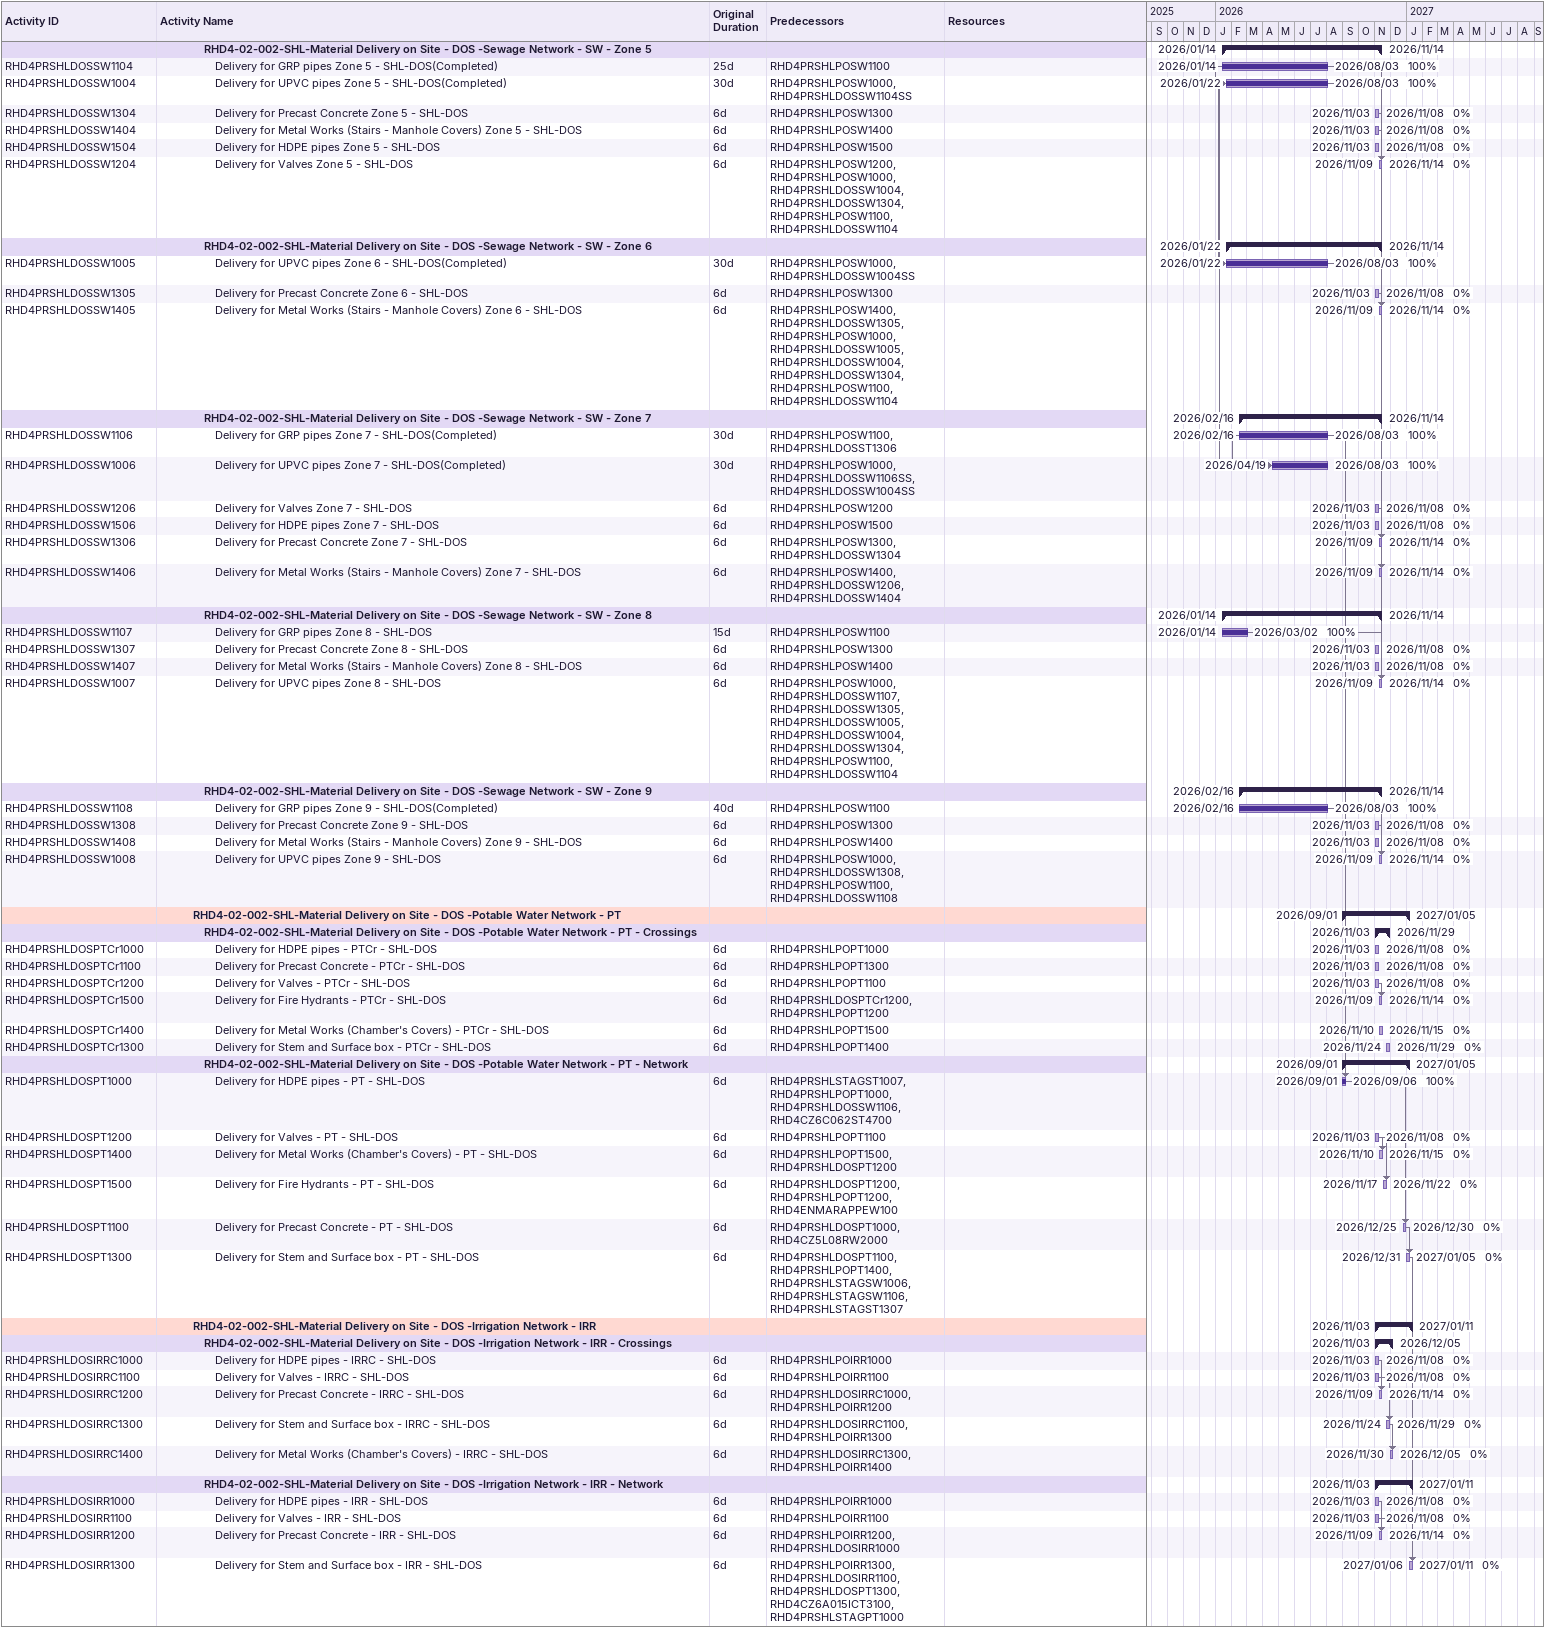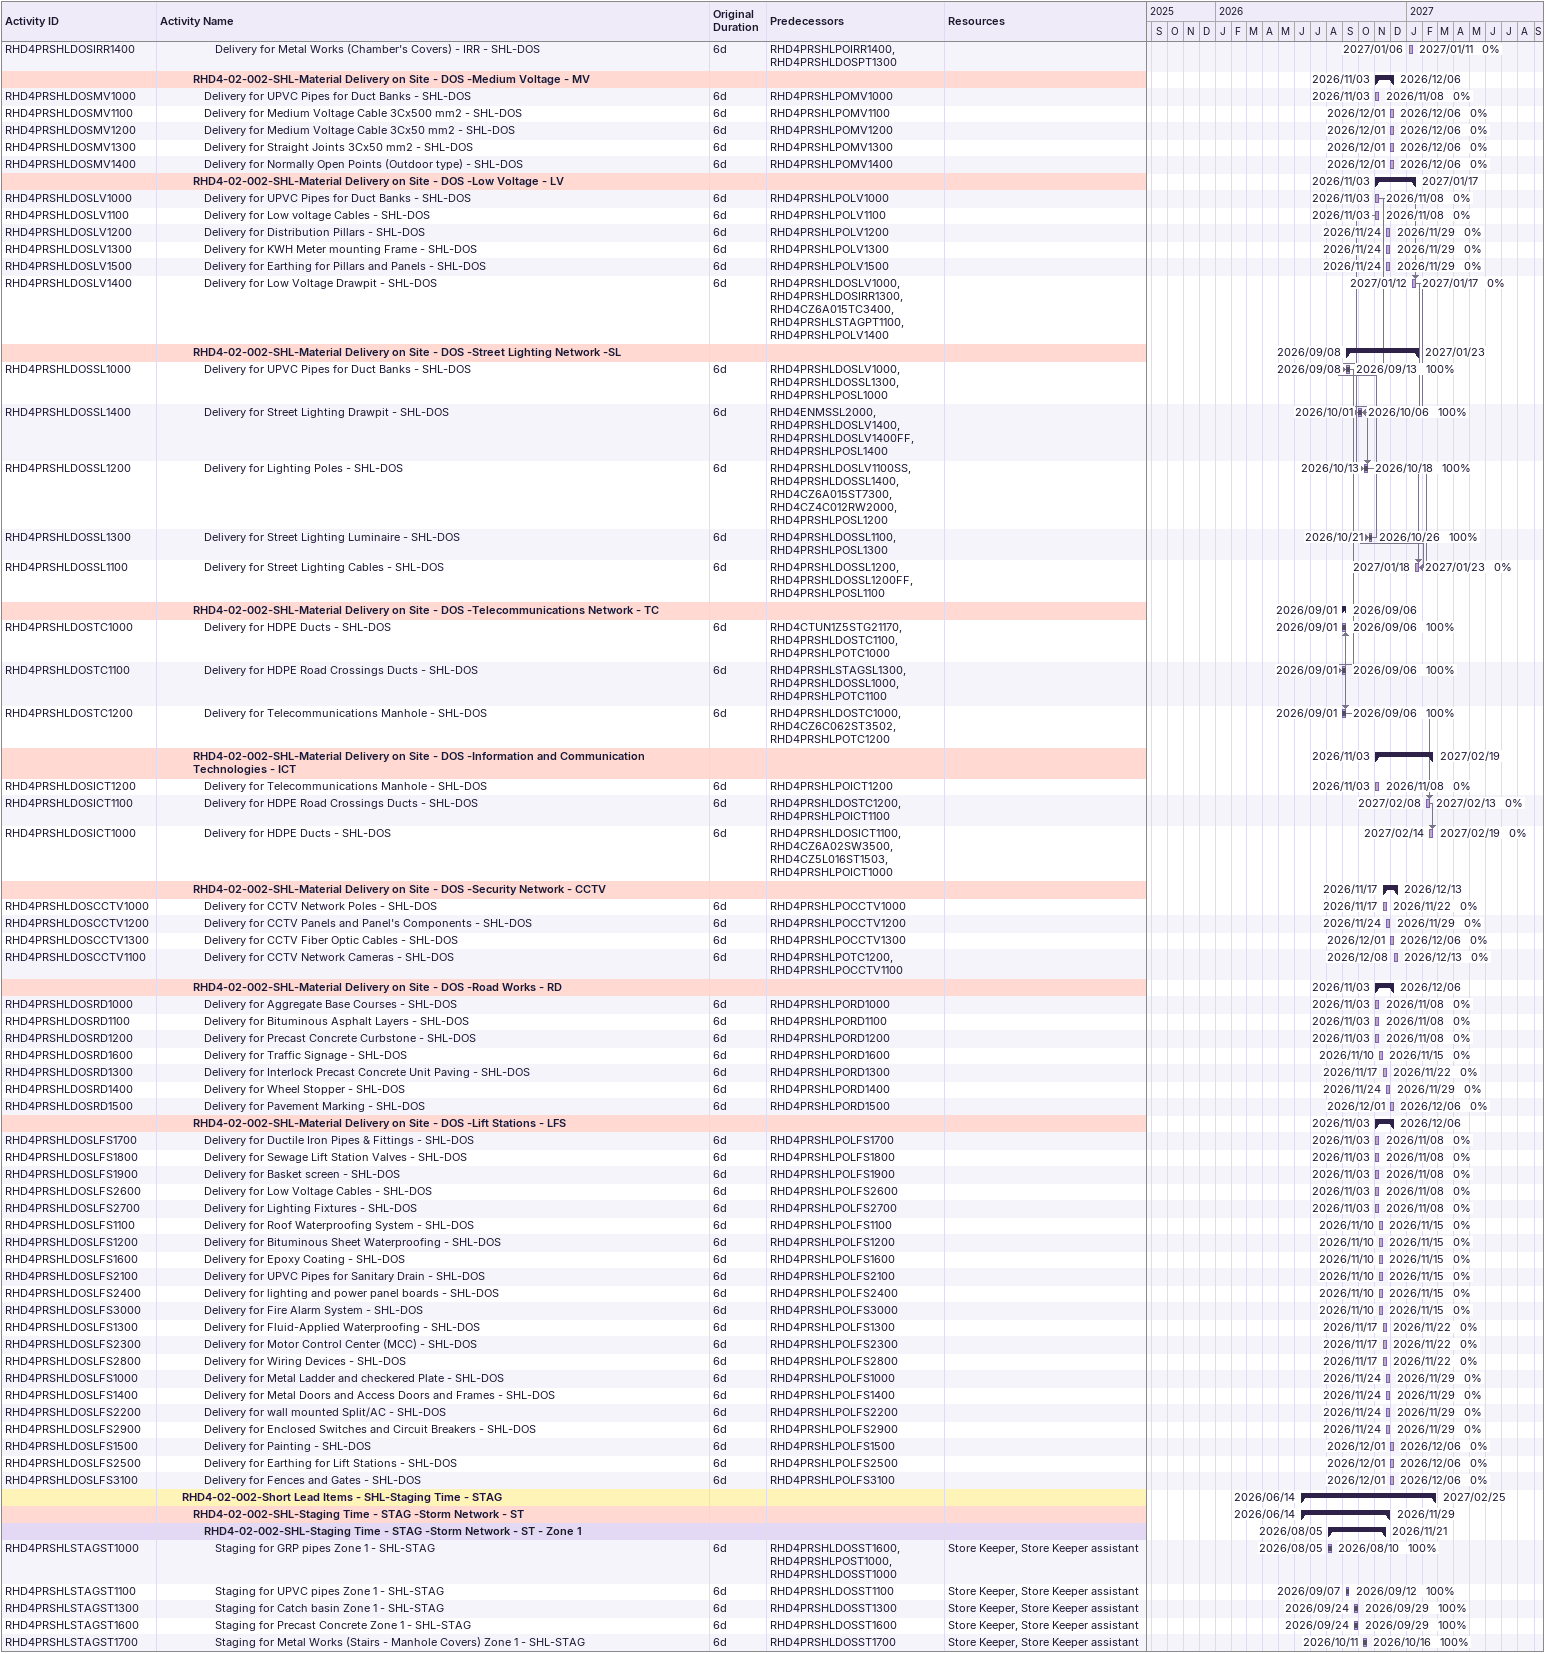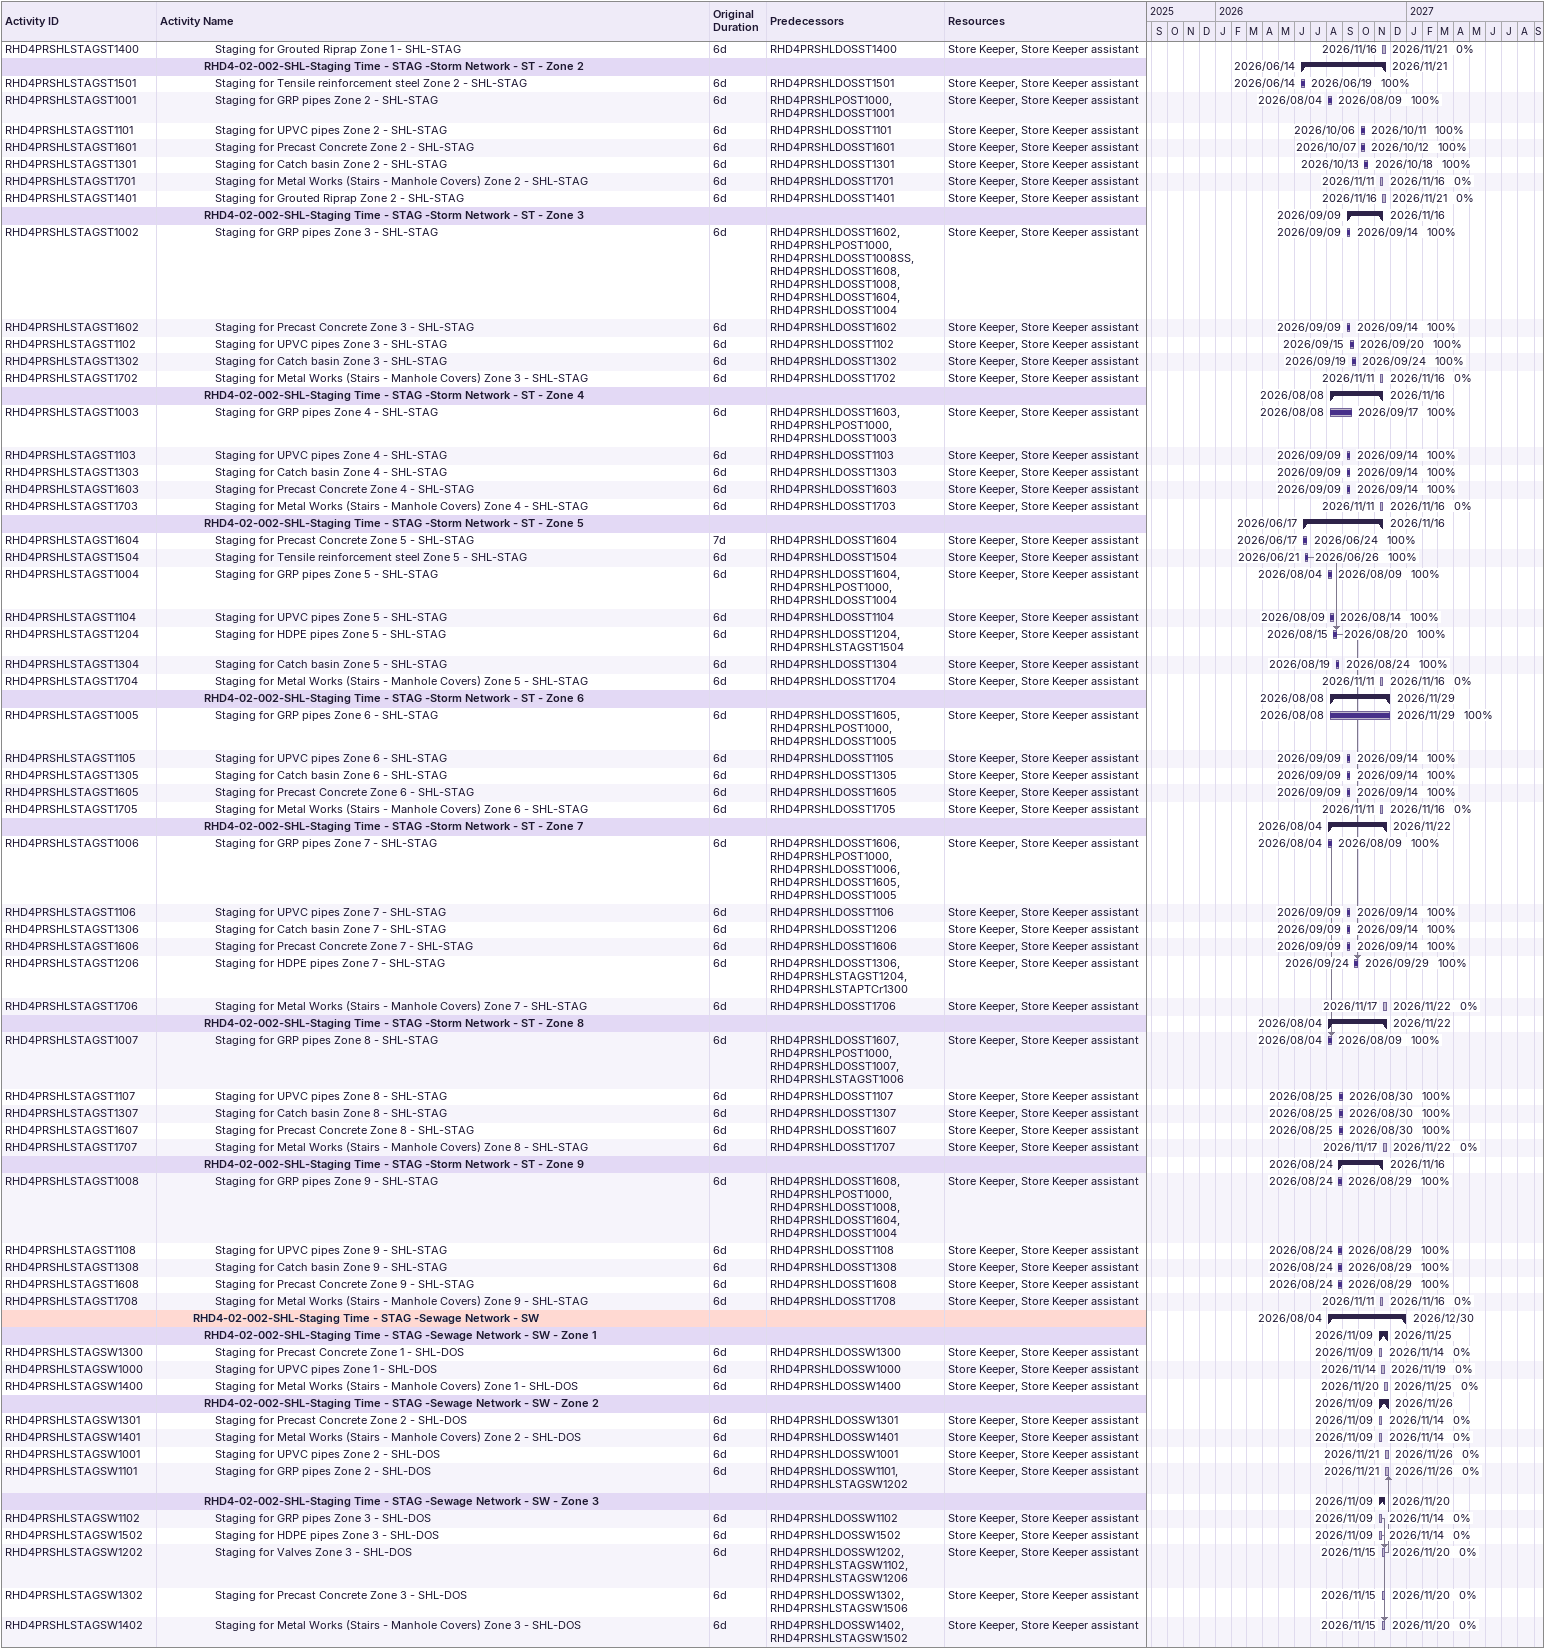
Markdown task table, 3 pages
| ID | Level | Task | Original duration | Start | Finish | Predecessors | Resources | % complete |
|---|---|---|---|---|---|---|---|---|
|  | 5 | **RHD4-02-002-SHL-Material Delivery on Site - DOS -Sewage Network - SW - Zone 5** |  | 2026-01-14 | 2026-11-14 |  |  |  |
| RHD4PRSHLDOSSW1104 | 6 | Delivery for GRP pipes Zone 5 - SHL-DOS(Completed) | 25d | 2026-01-14 | 2026-08-03 | RHD4PRSHLPOSW1100 |  | 100 |
| RHD4PRSHLDOSSW1004 | 6 | Delivery for UPVC pipes Zone 5 - SHL-DOS(Completed) | 30d | 2026-01-22 | 2026-08-03 | RHD4PRSHLPOSW1000, RHD4PRSHLDOSSW1104SS |  | 100 |
| RHD4PRSHLDOSSW1304 | 6 | Delivery for Precast Concrete Zone 5 - SHL-DOS | 6d | 2026-11-03 | 2026-11-08 | RHD4PRSHLPOSW1300 |  | 0 |
| RHD4PRSHLDOSSW1404 | 6 | Delivery for Metal Works (Stairs - Manhole Covers) Zone 5 - SHL-DOS | 6d | 2026-11-03 | 2026-11-08 | RHD4PRSHLPOSW1400 |  | 0 |
| RHD4PRSHLDOSSW1504 | 6 | Delivery for HDPE pipes Zone 5 - SHL-DOS | 6d | 2026-11-03 | 2026-11-08 | RHD4PRSHLPOSW1500 |  | 0 |
| RHD4PRSHLDOSSW1204 | 6 | Delivery for Valves Zone 5 - SHL-DOS | 6d | 2026-11-09 | 2026-11-14 | RHD4PRSHLPOSW1200, RHD4PRSHLPOSW1000, RHD4PRSHLDOSSW1004, RHD4PRSHLDOSSW1304, RHD4PRSHLPOSW1100, RHD4PRSHLDOSSW1104 |  | 0 |
|  | 5 | **RHD4-02-002-SHL-Material Delivery on Site - DOS -Sewage Network - SW - Zone 6** |  | 2026-01-22 | 2026-11-14 |  |  |  |
| RHD4PRSHLDOSSW1005 | 6 | Delivery for UPVC pipes Zone 6 - SHL-DOS(Completed) | 30d | 2026-01-22 | 2026-08-03 | RHD4PRSHLPOSW1000, RHD4PRSHLDOSSW1004SS |  | 100 |
| RHD4PRSHLDOSSW1305 | 6 | Delivery for Precast Concrete Zone 6 - SHL-DOS | 6d | 2026-11-03 | 2026-11-08 | RHD4PRSHLPOSW1300 |  | 0 |
| RHD4PRSHLDOSSW1405 | 6 | Delivery for Metal Works (Stairs - Manhole Covers) Zone 6 - SHL-DOS | 6d | 2026-11-09 | 2026-11-14 | RHD4PRSHLPOSW1400, RHD4PRSHLDOSSW1305, RHD4PRSHLPOSW1000, RHD4PRSHLDOSSW1005, RHD4PRSHLDOSSW1004, RHD4PRSHLDOSSW1304, RHD4PRSHLPOSW1100, RHD4PRSHLDOSSW1104 |  | 0 |
|  | 5 | **RHD4-02-002-SHL-Material Delivery on Site - DOS -Sewage Network - SW - Zone 7** |  | 2026-02-16 | 2026-11-14 |  |  |  |
| RHD4PRSHLDOSSW1106 | 6 | Delivery for GRP pipes Zone 7 - SHL-DOS(Completed) | 30d | 2026-02-16 | 2026-08-03 | RHD4PRSHLPOSW1100, RHD4PRSHLDOSST1306 |  | 100 |
| RHD4PRSHLDOSSW1006 | 6 | Delivery for UPVC pipes Zone 7 - SHL-DOS(Completed) | 30d | 2026-04-19 | 2026-08-03 | RHD4PRSHLPOSW1000, RHD4PRSHLDOSSW1106SS, RHD4PRSHLDOSSW1004SS |  | 100 |
| RHD4PRSHLDOSSW1206 | 6 | Delivery for Valves Zone 7 - SHL-DOS | 6d | 2026-11-03 | 2026-11-08 | RHD4PRSHLPOSW1200 |  | 0 |
| RHD4PRSHLDOSSW1506 | 6 | Delivery for HDPE pipes Zone 7 - SHL-DOS | 6d | 2026-11-03 | 2026-11-08 | RHD4PRSHLPOSW1500 |  | 0 |
| RHD4PRSHLDOSSW1306 | 6 | Delivery for Precast Concrete Zone 7 - SHL-DOS | 6d | 2026-11-09 | 2026-11-14 | RHD4PRSHLPOSW1300, RHD4PRSHLDOSSW1304 |  | 0 |
| RHD4PRSHLDOSSW1406 | 6 | Delivery for Metal Works (Stairs - Manhole Covers) Zone 7 - SHL-DOS | 6d | 2026-11-09 | 2026-11-14 | RHD4PRSHLPOSW1400, RHD4PRSHLDOSSW1206, RHD4PRSHLDOSSW1404 |  | 0 |
|  | 5 | **RHD4-02-002-SHL-Material Delivery on Site - DOS -Sewage Network - SW - Zone 8** |  | 2026-01-14 | 2026-11-14 |  |  |  |
| RHD4PRSHLDOSSW1107 | 6 | Delivery for GRP pipes Zone 8 - SHL-DOS | 15d | 2026-01-14 | 2026-03-02 | RHD4PRSHLPOSW1100 |  | 100 |
| RHD4PRSHLDOSSW1307 | 6 | Delivery for Precast Concrete Zone 8 - SHL-DOS | 6d | 2026-11-03 | 2026-11-08 | RHD4PRSHLPOSW1300 |  | 0 |
| RHD4PRSHLDOSSW1407 | 6 | Delivery for Metal Works (Stairs - Manhole Covers) Zone 8 - SHL-DOS | 6d | 2026-11-03 | 2026-11-08 | RHD4PRSHLPOSW1400 |  | 0 |
| RHD4PRSHLDOSSW1007 | 6 | Delivery for UPVC pipes Zone 8 - SHL-DOS | 6d | 2026-11-09 | 2026-11-14 | RHD4PRSHLPOSW1000, RHD4PRSHLDOSSW1107, RHD4PRSHLDOSSW1305, RHD4PRSHLDOSSW1005, RHD4PRSHLDOSSW1004, RHD4PRSHLDOSSW1304, RHD4PRSHLPOSW1100, RHD4PRSHLDOSSW1104 |  | 0 |
|  | 5 | **RHD4-02-002-SHL-Material Delivery on Site - DOS -Sewage Network - SW - Zone 9** |  | 2026-02-16 | 2026-11-14 |  |  |  |
| RHD4PRSHLDOSSW1108 | 6 | Delivery for GRP pipes Zone 9 - SHL-DOS(Completed) | 40d | 2026-02-16 | 2026-08-03 | RHD4PRSHLPOSW1100 |  | 100 |
| RHD4PRSHLDOSSW1308 | 6 | Delivery for Precast Concrete Zone 9 - SHL-DOS | 6d | 2026-11-03 | 2026-11-08 | RHD4PRSHLPOSW1300 |  | 0 |
| RHD4PRSHLDOSSW1408 | 6 | Delivery for Metal Works (Stairs - Manhole Covers) Zone 9 - SHL-DOS | 6d | 2026-11-03 | 2026-11-08 | RHD4PRSHLPOSW1400 |  | 0 |
| RHD4PRSHLDOSSW1008 | 6 | Delivery for UPVC pipes Zone 9 - SHL-DOS | 6d | 2026-11-09 | 2026-11-14 | RHD4PRSHLPOSW1000, RHD4PRSHLDOSSW1308, RHD4PRSHLPOSW1100, RHD4PRSHLDOSSW1108 |  | 0 |
|  | 4 | **RHD4-02-002-SHL-Material Delivery on Site - DOS -Potable Water Network - PT** |  | 2026-09-01 | 2027-01-05 |  |  |  |
|  | 5 | **RHD4-02-002-SHL-Material Delivery on Site - DOS -Potable Water Network - PT - Crossings** |  | 2026-11-03 | 2026-11-29 |  |  |  |
| RHD4PRSHLDOSPTCr1000 | 6 | Delivery for HDPE pipes - PTCr - SHL-DOS | 6d | 2026-11-03 | 2026-11-08 | RHD4PRSHLPOPT1000 |  | 0 |
| RHD4PRSHLDOSPTCr1100 | 6 | Delivery for Precast Concrete - PTCr - SHL-DOS | 6d | 2026-11-03 | 2026-11-08 | RHD4PRSHLPOPT1300 |  | 0 |
| RHD4PRSHLDOSPTCr1200 | 6 | Delivery for Valves - PTCr - SHL-DOS | 6d | 2026-11-03 | 2026-11-08 | RHD4PRSHLPOPT1100 |  | 0 |
| RHD4PRSHLDOSPTCr1500 | 6 | Delivery for Fire Hydrants - PTCr - SHL-DOS | 6d | 2026-11-09 | 2026-11-14 | RHD4PRSHLDOSPTCr1200, RHD4PRSHLPOPT1200 |  | 0 |
| RHD4PRSHLDOSPTCr1400 | 6 | Delivery for Metal Works (Chamber's Covers) - PTCr - SHL-DOS | 6d | 2026-11-10 | 2026-11-15 | RHD4PRSHLPOPT1500 |  | 0 |
| RHD4PRSHLDOSPTCr1300 | 6 | Delivery for Stem and Surface box - PTCr - SHL-DOS | 6d | 2026-11-24 | 2026-11-29 | RHD4PRSHLPOPT1400 |  | 0 |
|  | 5 | **RHD4-02-002-SHL-Material Delivery on Site - DOS -Potable Water Network - PT - Network** |  | 2026-09-01 | 2027-01-05 |  |  |  |
| RHD4PRSHLDOSPT1000 | 6 | Delivery for HDPE pipes - PT - SHL-DOS | 6d | 2026-09-01 | 2026-09-06 | RHD4PRSHLSTAGST1007, RHD4PRSHLPOPT1000, RHD4PRSHLDOSSW1106, RHD4CZ6C062ST4700 |  | 100 |
| RHD4PRSHLDOSPT1200 | 6 | Delivery for Valves - PT - SHL-DOS | 6d | 2026-11-03 | 2026-11-08 | RHD4PRSHLPOPT1100 |  | 0 |
| RHD4PRSHLDOSPT1400 | 6 | Delivery for Metal Works (Chamber's Covers) - PT - SHL-DOS | 6d | 2026-11-10 | 2026-11-15 | RHD4PRSHLPOPT1500, RHD4PRSHLDOSPT1200 |  | 0 |
| RHD4PRSHLDOSPT1500 | 6 | Delivery for Fire Hydrants - PT - SHL-DOS | 6d | 2026-11-17 | 2026-11-22 | RHD4PRSHLDOSPT1200, RHD4PRSHLPOPT1200, RHD4ENMARAPPEW100 |  | 0 |
| RHD4PRSHLDOSPT1100 | 6 | Delivery for Precast Concrete - PT - SHL-DOS | 6d | 2026-12-25 | 2026-12-30 | RHD4PRSHLDOSPT1000, RHD4CZ5L08RW2000 |  | 0 |
| RHD4PRSHLDOSPT1300 | 6 | Delivery for Stem and Surface box - PT - SHL-DOS | 6d | 2026-12-31 | 2027-01-05 | RHD4PRSHLDOSPT1100, RHD4PRSHLPOPT1400, RHD4PRSHLSTAGSW1006, RHD4PRSHLSTAGSW1106, RHD4PRSHLSTAGST1307 |  | 0 |
|  | 4 | **RHD4-02-002-SHL-Material Delivery on Site - DOS -Irrigation Network - IRR** |  | 2026-11-03 | 2027-01-11 |  |  |  |
|  | 5 | **RHD4-02-002-SHL-Material Delivery on Site - DOS -Irrigation Network - IRR - Crossings** |  | 2026-11-03 | 2026-12-05 |  |  |  |
| RHD4PRSHLDOSIRRC1000 | 6 | Delivery for HDPE pipes - IRRC - SHL-DOS | 6d | 2026-11-03 | 2026-11-08 | RHD4PRSHLPOIRR1000 |  | 0 |
| RHD4PRSHLDOSIRRC1100 | 6 | Delivery for Valves - IRRC - SHL-DOS | 6d | 2026-11-03 | 2026-11-08 | RHD4PRSHLPOIRR1100 |  | 0 |
| RHD4PRSHLDOSIRRC1200 | 6 | Delivery for Precast Concrete - IRRC - SHL-DOS | 6d | 2026-11-09 | 2026-11-14 | RHD4PRSHLDOSIRRC1000, RHD4PRSHLPOIRR1200 |  | 0 |
| RHD4PRSHLDOSIRRC1300 | 6 | Delivery for Stem and Surface box - IRRC - SHL-DOS | 6d | 2026-11-24 | 2026-11-29 | RHD4PRSHLDOSIRRC1100, RHD4PRSHLPOIRR1300 |  | 0 |
| RHD4PRSHLDOSIRRC1400 | 6 | Delivery for Metal Works (Chamber's Covers) - IRRC - SHL-DOS | 6d | 2026-11-30 | 2026-12-05 | RHD4PRSHLDOSIRRC1300, RHD4PRSHLPOIRR1400 |  | 0 |
|  | 5 | **RHD4-02-002-SHL-Material Delivery on Site - DOS -Irrigation Network - IRR - Network** |  | 2026-11-03 | 2027-01-11 |  |  |  |
| RHD4PRSHLDOSIRR1000 | 6 | Delivery for HDPE pipes - IRR - SHL-DOS | 6d | 2026-11-03 | 2026-11-08 | RHD4PRSHLPOIRR1000 |  | 0 |
| RHD4PRSHLDOSIRR1100 | 6 | Delivery for Valves - IRR - SHL-DOS | 6d | 2026-11-03 | 2026-11-08 | RHD4PRSHLPOIRR1100 |  | 0 |
| RHD4PRSHLDOSIRR1200 | 6 | Delivery for Precast Concrete - IRR - SHL-DOS | 6d | 2026-11-09 | 2026-11-14 | RHD4PRSHLPOIRR1200, RHD4PRSHLDOSIRR1000 |  | 0 |
| RHD4PRSHLDOSIRR1300 | 6 | Delivery for Stem and Surface box - IRR - SHL-DOS | 6d | 2027-01-06 | 2027-01-11 | RHD4PRSHLPOIRR1300, RHD4PRSHLDOSIRR1100, RHD4PRSHLDOSPT1300, RHD4CZ6A015ICT3100, RHD4PRSHLSTAGPT1000 |  | 0 |
| RHD4PRSHLDOSIRR1400 | 6 | Delivery for Metal Works (Chamber's Covers) - IRR - SHL-DOS | 6d | 2027-01-06 | 2027-01-11 | RHD4PRSHLPOIRR1400, RHD4PRSHLDOSPT1300 |  | 0 |
|  | 4 | **RHD4-02-002-SHL-Material Delivery on Site - DOS -Medium Voltage - MV** |  | 2026-11-03 | 2026-12-06 |  |  |  |
| RHD4PRSHLDOSMV1000 | 5 | Delivery for UPVC Pipes for Duct Banks - SHL-DOS | 6d | 2026-11-03 | 2026-11-08 | RHD4PRSHLPOMV1000 |  | 0 |
| RHD4PRSHLDOSMV1100 | 5 | Delivery for Medium Voltage Cable 3Cx500 mm2 - SHL-DOS | 6d | 2026-12-01 | 2026-12-06 | RHD4PRSHLPOMV1100 |  | 0 |
| RHD4PRSHLDOSMV1200 | 5 | Delivery for Medium Voltage Cable 3Cx50 mm2 - SHL-DOS | 6d | 2026-12-01 | 2026-12-06 | RHD4PRSHLPOMV1200 |  | 0 |
| RHD4PRSHLDOSMV1300 | 5 | Delivery for Straight Joints 3Cx50 mm2 - SHL-DOS | 6d | 2026-12-01 | 2026-12-06 | RHD4PRSHLPOMV1300 |  | 0 |
| RHD4PRSHLDOSMV1400 | 5 | Delivery for Normally Open Points (Outdoor type) - SHL-DOS | 6d | 2026-12-01 | 2026-12-06 | RHD4PRSHLPOMV1400 |  | 0 |
|  | 4 | **RHD4-02-002-SHL-Material Delivery on Site - DOS -Low Voltage - LV** |  | 2026-11-03 | 2027-01-17 |  |  |  |
| RHD4PRSHLDOSLV1000 | 5 | Delivery for UPVC Pipes for Duct Banks - SHL-DOS | 6d | 2026-11-03 | 2026-11-08 | RHD4PRSHLPOLV1000 |  | 0 |
| RHD4PRSHLDOSLV1100 | 5 | Delivery for Low voltage Cables - SHL-DOS | 6d | 2026-11-03 | 2026-11-08 | RHD4PRSHLPOLV1100 |  | 0 |
| RHD4PRSHLDOSLV1200 | 5 | Delivery for Distribution Pillars - SHL-DOS | 6d | 2026-11-24 | 2026-11-29 | RHD4PRSHLPOLV1200 |  | 0 |
| RHD4PRSHLDOSLV1300 | 5 | Delivery for KWH Meter mounting Frame - SHL-DOS | 6d | 2026-11-24 | 2026-11-29 | RHD4PRSHLPOLV1300 |  | 0 |
| RHD4PRSHLDOSLV1500 | 5 | Delivery for Earthing for Pillars and Panels - SHL-DOS | 6d | 2026-11-24 | 2026-11-29 | RHD4PRSHLPOLV1500 |  | 0 |
| RHD4PRSHLDOSLV1400 | 5 | Delivery for Low Voltage Drawpit - SHL-DOS | 6d | 2027-01-12 | 2027-01-17 | RHD4PRSHLDOSLV1000, RHD4PRSHLDOSIRR1300, RHD4CZ6A015TC3400, RHD4PRSHLSTAGPT1100, RHD4PRSHLPOLV1400 |  | 0 |
|  | 4 | **RHD4-02-002-SHL-Material Delivery on Site - DOS -Street Lighting Network -SL** |  | 2026-09-08 | 2027-01-23 |  |  |  |
| RHD4PRSHLDOSSL1000 | 5 | Delivery for UPVC Pipes for Duct Banks - SHL-DOS | 6d | 2026-09-08 | 2026-09-13 | RHD4PRSHLDOSLV1000, RHD4PRSHLDOSSL1300, RHD4PRSHLPOSL1000 |  | 100 |
| RHD4PRSHLDOSSL1400 | 5 | Delivery for Street Lighting Drawpit - SHL-DOS | 6d | 2026-10-01 | 2026-10-06 | RHD4ENMSSL2000, RHD4PRSHLDOSLV1400, RHD4PRSHLDOSLV1400FF, RHD4PRSHLPOSL1400 |  | 100 |
| RHD4PRSHLDOSSL1200 | 5 | Delivery for Lighting Poles - SHL-DOS | 6d | 2026-10-13 | 2026-10-18 | RHD4PRSHLDOSLV1100SS, RHD4PRSHLDOSSL1400, RHD4CZ6A015ST7300, RHD4CZ4C012RW2000, RHD4PRSHLPOSL1200 |  | 100 |
| RHD4PRSHLDOSSL1300 | 5 | Delivery for Street Lighting Luminaire - SHL-DOS | 6d | 2026-10-21 | 2026-10-26 | RHD4PRSHLDOSSL1100, RHD4PRSHLPOSL1300 |  | 100 |
| RHD4PRSHLDOSSL1100 | 5 | Delivery for Street Lighting Cables - SHL-DOS | 6d | 2027-01-18 | 2027-01-23 | RHD4PRSHLDOSSL1200, RHD4PRSHLDOSSL1200FF, RHD4PRSHLPOSL1100 |  | 0 |
|  | 4 | **RHD4-02-002-SHL-Material Delivery on Site - DOS -Telecommunications Network - TC** |  | 2026-09-01 | 2026-09-06 |  |  |  |
| RHD4PRSHLDOSTC1000 | 5 | Delivery for HDPE Ducts - SHL-DOS | 6d | 2026-09-01 | 2026-09-06 | RHD4CTUN1Z5STG21170, RHD4PRSHLDOSTC1100, RHD4PRSHLPOTC1000 |  | 100 |
| RHD4PRSHLDOSTC1100 | 5 | Delivery for HDPE Road Crossings Ducts - SHL-DOS | 6d | 2026-09-01 | 2026-09-06 | RHD4PRSHLSTAGSL1300, RHD4PRSHLDOSSL1000, RHD4PRSHLPOTC1100 |  | 100 |
| RHD4PRSHLDOSTC1200 | 5 | Delivery for Telecommunications Manhole - SHL-DOS | 6d | 2026-09-01 | 2026-09-06 | RHD4PRSHLDOSTC1000, RHD4CZ6C062ST3502, RHD4PRSHLPOTC1200 |  | 100 |
|  | 4 | **RHD4-02-002-SHL-Material Delivery on Site - DOS -Information and Communication Technologies - ICT** |  | 2026-11-03 | 2027-02-19 |  |  |  |
| RHD4PRSHLDOSICT1200 | 5 | Delivery for Telecommunications Manhole - SHL-DOS | 6d | 2026-11-03 | 2026-11-08 | RHD4PRSHLPOICT1200 |  | 0 |
| RHD4PRSHLDOSICT1100 | 5 | Delivery for HDPE Road Crossings Ducts - SHL-DOS | 6d | 2027-02-08 | 2027-02-13 | RHD4PRSHLDOSTC1200, RHD4PRSHLPOICT1100 |  | 0 |
| RHD4PRSHLDOSICT1000 | 5 | Delivery for HDPE Ducts - SHL-DOS | 6d | 2027-02-14 | 2027-02-19 | RHD4PRSHLDOSICT1100, RHD4CZ6A02SW3500, RHD4CZ5L016ST1503, RHD4PRSHLPOICT1000 |  | 0 |
|  | 4 | **RHD4-02-002-SHL-Material Delivery on Site - DOS -Security Network - CCTV** |  | 2026-11-17 | 2026-12-13 |  |  |  |
| RHD4PRSHLDOSCCTV1000 | 5 | Delivery for CCTV Network Poles - SHL-DOS | 6d | 2026-11-17 | 2026-11-22 | RHD4PRSHLPOCCTV1000 |  | 0 |
| RHD4PRSHLDOSCCTV1200 | 5 | Delivery for CCTV Panels and Panel's Components - SHL-DOS | 6d | 2026-11-24 | 2026-11-29 | RHD4PRSHLPOCCTV1200 |  | 0 |
| RHD4PRSHLDOSCCTV1300 | 5 | Delivery for CCTV Fiber Optic Cables - SHL-DOS | 6d | 2026-12-01 | 2026-12-06 | RHD4PRSHLPOCCTV1300 |  | 0 |
| RHD4PRSHLDOSCCTV1100 | 5 | Delivery for CCTV Network Cameras - SHL-DOS | 6d | 2026-12-08 | 2026-12-13 | RHD4PRSHLPOTC1200, RHD4PRSHLPOCCTV1100 |  | 0 |
|  | 4 | **RHD4-02-002-SHL-Material Delivery on Site - DOS -Road Works - RD** |  | 2026-11-03 | 2026-12-06 |  |  |  |
| RHD4PRSHLDOSRD1000 | 5 | Delivery for Aggregate Base Courses - SHL-DOS | 6d | 2026-11-03 | 2026-11-08 | RHD4PRSHLPORD1000 |  | 0 |
| RHD4PRSHLDOSRD1100 | 5 | Delivery for Bituminous Asphalt Layers - SHL-DOS | 6d | 2026-11-03 | 2026-11-08 | RHD4PRSHLPORD1100 |  | 0 |
| RHD4PRSHLDOSRD1200 | 5 | Delivery for Precast Concrete Curbstone - SHL-DOS | 6d | 2026-11-03 | 2026-11-08 | RHD4PRSHLPORD1200 |  | 0 |
| RHD4PRSHLDOSRD1600 | 5 | Delivery for Traffic Signage - SHL-DOS | 6d | 2026-11-10 | 2026-11-15 | RHD4PRSHLPORD1600 |  | 0 |
| RHD4PRSHLDOSRD1300 | 5 | Delivery for Interlock Precast Concrete Unit Paving - SHL-DOS | 6d | 2026-11-17 | 2026-11-22 | RHD4PRSHLPORD1300 |  | 0 |
| RHD4PRSHLDOSRD1400 | 5 | Delivery for Wheel Stopper - SHL-DOS | 6d | 2026-11-24 | 2026-11-29 | RHD4PRSHLPORD1400 |  | 0 |
| RHD4PRSHLDOSRD1500 | 5 | Delivery for Pavement Marking - SHL-DOS | 6d | 2026-12-01 | 2026-12-06 | RHD4PRSHLPORD1500 |  | 0 |
|  | 4 | **RHD4-02-002-SHL-Material Delivery on Site - DOS -Lift Stations - LFS** |  | 2026-11-03 | 2026-12-06 |  |  |  |
| RHD4PRSHLDOSLFS1700 | 5 | Delivery for Ductile Iron Pipes & Fittings - SHL-DOS | 6d | 2026-11-03 | 2026-11-08 | RHD4PRSHLPOLFS1700 |  | 0 |
| RHD4PRSHLDOSLFS1800 | 5 | Delivery for Sewage Lift Station Valves - SHL-DOS | 6d | 2026-11-03 | 2026-11-08 | RHD4PRSHLPOLFS1800 |  | 0 |
| RHD4PRSHLDOSLFS1900 | 5 | Delivery for Basket screen - SHL-DOS | 6d | 2026-11-03 | 2026-11-08 | RHD4PRSHLPOLFS1900 |  | 0 |
| RHD4PRSHLDOSLFS2600 | 5 | Delivery for Low Voltage Cables - SHL-DOS | 6d | 2026-11-03 | 2026-11-08 | RHD4PRSHLPOLFS2600 |  | 0 |
| RHD4PRSHLDOSLFS2700 | 5 | Delivery for Lighting Fixtures - SHL-DOS | 6d | 2026-11-03 | 2026-11-08 | RHD4PRSHLPOLFS2700 |  | 0 |
| RHD4PRSHLDOSLFS1100 | 5 | Delivery for Roof Waterproofing System - SHL-DOS | 6d | 2026-11-10 | 2026-11-15 | RHD4PRSHLPOLFS1100 |  | 0 |
| RHD4PRSHLDOSLFS1200 | 5 | Delivery for Bituminous Sheet Waterproofing - SHL-DOS | 6d | 2026-11-10 | 2026-11-15 | RHD4PRSHLPOLFS1200 |  | 0 |
| RHD4PRSHLDOSLFS1600 | 5 | Delivery for Epoxy Coating - SHL-DOS | 6d | 2026-11-10 | 2026-11-15 | RHD4PRSHLPOLFS1600 |  | 0 |
| RHD4PRSHLDOSLFS2100 | 5 | Delivery for UPVC Pipes for Sanitary Drain - SHL-DOS | 6d | 2026-11-10 | 2026-11-15 | RHD4PRSHLPOLFS2100 |  | 0 |
| RHD4PRSHLDOSLFS2400 | 5 | Delivery for lighting and power panel boards - SHL-DOS | 6d | 2026-11-10 | 2026-11-15 | RHD4PRSHLPOLFS2400 |  | 0 |
| RHD4PRSHLDOSLFS3000 | 5 | Delivery for Fire Alarm System - SHL-DOS | 6d | 2026-11-10 | 2026-11-15 | RHD4PRSHLPOLFS3000 |  | 0 |
| RHD4PRSHLDOSLFS1300 | 5 | Delivery for Fluid-Applied Waterproofing - SHL-DOS | 6d | 2026-11-17 | 2026-11-22 | RHD4PRSHLPOLFS1300 |  | 0 |
| RHD4PRSHLDOSLFS2300 | 5 | Delivery for Motor Control Center (MCC) - SHL-DOS | 6d | 2026-11-17 | 2026-11-22 | RHD4PRSHLPOLFS2300 |  | 0 |
| RHD4PRSHLDOSLFS2800 | 5 | Delivery for Wiring Devices - SHL-DOS | 6d | 2026-11-17 | 2026-11-22 | RHD4PRSHLPOLFS2800 |  | 0 |
| RHD4PRSHLDOSLFS1000 | 5 | Delivery for Metal Ladder and checkered Plate - SHL-DOS | 6d | 2026-11-24 | 2026-11-29 | RHD4PRSHLPOLFS1000 |  | 0 |
| RHD4PRSHLDOSLFS1400 | 5 | Delivery for Metal Doors and Access Doors and Frames - SHL-DOS | 6d | 2026-11-24 | 2026-11-29 | RHD4PRSHLPOLFS1400 |  | 0 |
| RHD4PRSHLDOSLFS2200 | 5 | Delivery for wall mounted Split/AC - SHL-DOS | 6d | 2026-11-24 | 2026-11-29 | RHD4PRSHLPOLFS2200 |  | 0 |
| RHD4PRSHLDOSLFS2900 | 5 | Delivery for Enclosed Switches and Circuit Breakers - SHL-DOS | 6d | 2026-11-24 | 2026-11-29 | RHD4PRSHLPOLFS2900 |  | 0 |
| RHD4PRSHLDOSLFS1500 | 5 | Delivery for Painting - SHL-DOS | 6d | 2026-12-01 | 2026-12-06 | RHD4PRSHLPOLFS1500 |  | 0 |
| RHD4PRSHLDOSLFS2500 | 5 | Delivery for Earthing for Lift Stations - SHL-DOS | 6d | 2026-12-01 | 2026-12-06 | RHD4PRSHLPOLFS2500 |  | 0 |
| RHD4PRSHLDOSLFS3100 | 5 | Delivery for Fences and Gates - SHL-DOS | 6d | 2026-12-01 | 2026-12-06 | RHD4PRSHLPOLFS3100 |  | 0 |
|  | 3 | **RHD4-02-002-Short Lead Items - SHL-Staging Time - STAG** |  | 2026-06-14 | 2027-02-25 |  |  |  |
|  | 4 | **RHD4-02-002-SHL-Staging Time - STAG -Storm Network - ST** |  | 2026-06-14 | 2026-11-29 |  |  |  |
|  | 5 | **RHD4-02-002-SHL-Staging Time - STAG -Storm Network - ST - Zone 1** |  | 2026-08-05 | 2026-11-21 |  |  |  |
| RHD4PRSHLSTAGST1000 | 6 | Staging for GRP pipes Zone 1 - SHL-STAG | 6d | 2026-08-05 | 2026-08-10 | RHD4PRSHLDOSST1600, RHD4PRSHLPOST1000, RHD4PRSHLDOSST1000 | Store Keeper, Store Keeper assistant | 100 |
| RHD4PRSHLSTAGST1100 | 6 | Staging for UPVC pipes Zone 1 - SHL-STAG | 6d | 2026-09-07 | 2026-09-12 | RHD4PRSHLDOSST1100 | Store Keeper, Store Keeper assistant | 100 |
| RHD4PRSHLSTAGST1300 | 6 | Staging for Catch basin Zone 1 - SHL-STAG | 6d | 2026-09-24 | 2026-09-29 | RHD4PRSHLDOSST1300 | Store Keeper, Store Keeper assistant | 100 |
| RHD4PRSHLSTAGST1600 | 6 | Staging for Precast Concrete Zone 1 - SHL-STAG | 6d | 2026-09-24 | 2026-09-29 | RHD4PRSHLDOSST1600 | Store Keeper, Store Keeper assistant | 100 |
| RHD4PRSHLSTAGST1700 | 6 | Staging for Metal Works (Stairs - Manhole Covers) Zone 1 - SHL-STAG | 6d | 2026-10-11 | 2026-10-16 | RHD4PRSHLDOSST1700 | Store Keeper, Store Keeper assistant | 100 |
| RHD4PRSHLSTAGST1400 | 6 | Staging for Grouted Riprap Zone 1 - SHL-STAG | 6d | 2026-11-16 | 2026-11-21 | RHD4PRSHLDOSST1400 | Store Keeper, Store Keeper assistant | 0 |
|  | 5 | **RHD4-02-002-SHL-Staging Time - STAG -Storm Network - ST - Zone 2** |  | 2026-06-14 | 2026-11-21 |  |  |  |
| RHD4PRSHLSTAGST1501 | 6 | Staging for Tensile reinforcement steel Zone 2 - SHL-STAG | 6d | 2026-06-14 | 2026-06-19 | RHD4PRSHLDOSST1501 | Store Keeper, Store Keeper assistant | 100 |
| RHD4PRSHLSTAGST1001 | 6 | Staging for GRP pipes Zone 2 - SHL-STAG | 6d | 2026-08-04 | 2026-08-09 | RHD4PRSHLPOST1000, RHD4PRSHLDOSST1001 | Store Keeper, Store Keeper assistant | 100 |
| RHD4PRSHLSTAGST1101 | 6 | Staging for UPVC pipes Zone 2 - SHL-STAG | 6d | 2026-10-06 | 2026-10-11 | RHD4PRSHLDOSST1101 | Store Keeper, Store Keeper assistant | 100 |
| RHD4PRSHLSTAGST1601 | 6 | Staging for Precast Concrete Zone 2 - SHL-STAG | 6d | 2026-10-07 | 2026-10-12 | RHD4PRSHLDOSST1601 | Store Keeper, Store Keeper assistant | 100 |
| RHD4PRSHLSTAGST1301 | 6 | Staging for Catch basin Zone 2 - SHL-STAG | 6d | 2026-10-13 | 2026-10-18 | RHD4PRSHLDOSST1301 | Store Keeper, Store Keeper assistant | 100 |
| RHD4PRSHLSTAGST1701 | 6 | Staging for Metal Works (Stairs - Manhole Covers) Zone 2 - SHL-STAG | 6d | 2026-11-11 | 2026-11-16 | RHD4PRSHLDOSST1701 | Store Keeper, Store Keeper assistant | 0 |
| RHD4PRSHLSTAGST1401 | 6 | Staging for Grouted Riprap Zone 2 - SHL-STAG | 6d | 2026-11-16 | 2026-11-21 | RHD4PRSHLDOSST1401 | Store Keeper, Store Keeper assistant | 0 |
|  | 5 | **RHD4-02-002-SHL-Staging Time - STAG -Storm Network - ST - Zone 3** |  | 2026-09-09 | 2026-11-16 |  |  |  |
| RHD4PRSHLSTAGST1002 | 6 | Staging for GRP pipes Zone 3 - SHL-STAG | 6d | 2026-09-09 | 2026-09-14 | RHD4PRSHLDOSST1602, RHD4PRSHLPOST1000, RHD4PRSHLDOSST1008SS, RHD4PRSHLDOSST1608, RHD4PRSHLDOSST1008, RHD4PRSHLDOSST1604, RHD4PRSHLDOSST1004 | Store Keeper, Store Keeper assistant | 100 |
| RHD4PRSHLSTAGST1602 | 6 | Staging for Precast Concrete Zone 3 - SHL-STAG | 6d | 2026-09-09 | 2026-09-14 | RHD4PRSHLDOSST1602 | Store Keeper, Store Keeper assistant | 100 |
| RHD4PRSHLSTAGST1102 | 6 | Staging for UPVC pipes Zone 3 - SHL-STAG | 6d | 2026-09-15 | 2026-09-20 | RHD4PRSHLDOSST1102 | Store Keeper, Store Keeper assistant | 100 |
| RHD4PRSHLSTAGST1302 | 6 | Staging for Catch basin Zone 3 - SHL-STAG | 6d | 2026-09-19 | 2026-09-24 | RHD4PRSHLDOSST1302 | Store Keeper, Store Keeper assistant | 100 |
| RHD4PRSHLSTAGST1702 | 6 | Staging for Metal Works (Stairs - Manhole Covers) Zone 3 - SHL-STAG | 6d | 2026-11-11 | 2026-11-16 | RHD4PRSHLDOSST1702 | Store Keeper, Store Keeper assistant | 0 |
|  | 5 | **RHD4-02-002-SHL-Staging Time - STAG -Storm Network - ST - Zone 4** |  | 2026-08-08 | 2026-11-16 |  |  |  |
| RHD4PRSHLSTAGST1003 | 6 | Staging for GRP pipes Zone 4 - SHL-STAG | 6d | 2026-08-08 | 2026-09-17 | RHD4PRSHLDOSST1603, RHD4PRSHLPOST1000, RHD4PRSHLDOSST1003 | Store Keeper, Store Keeper assistant | 100 |
| RHD4PRSHLSTAGST1103 | 6 | Staging for UPVC pipes Zone 4 - SHL-STAG | 6d | 2026-09-09 | 2026-09-14 | RHD4PRSHLDOSST1103 | Store Keeper, Store Keeper assistant | 100 |
| RHD4PRSHLSTAGST1303 | 6 | Staging for Catch basin Zone 4 - SHL-STAG | 6d | 2026-09-09 | 2026-09-14 | RHD4PRSHLDOSST1303 | Store Keeper, Store Keeper assistant | 100 |
| RHD4PRSHLSTAGST1603 | 6 | Staging for Precast Concrete Zone 4 - SHL-STAG | 6d | 2026-09-09 | 2026-09-14 | RHD4PRSHLDOSST1603 | Store Keeper, Store Keeper assistant | 100 |
| RHD4PRSHLSTAGST1703 | 6 | Staging for Metal Works (Stairs - Manhole Covers) Zone 4 - SHL-STAG | 6d | 2026-11-11 | 2026-11-16 | RHD4PRSHLDOSST1703 | Store Keeper, Store Keeper assistant | 0 |
|  | 5 | **RHD4-02-002-SHL-Staging Time - STAG -Storm Network - ST - Zone 5** |  | 2026-06-17 | 2026-11-16 |  |  |  |
| RHD4PRSHLSTAGST1604 | 6 | Staging for Precast Concrete Zone 5 - SHL-STAG | 7d | 2026-06-17 | 2026-06-24 | RHD4PRSHLDOSST1604 | Store Keeper, Store Keeper assistant | 100 |
| RHD4PRSHLSTAGST1504 | 6 | Staging for Tensile reinforcement steel Zone 5 - SHL-STAG | 6d | 2026-06-21 | 2026-06-26 | RHD4PRSHLDOSST1504 | Store Keeper, Store Keeper assistant | 100 |
| RHD4PRSHLSTAGST1004 | 6 | Staging for GRP pipes Zone 5 - SHL-STAG | 6d | 2026-08-04 | 2026-08-09 | RHD4PRSHLDOSST1604, RHD4PRSHLPOST1000, RHD4PRSHLDOSST1004 | Store Keeper, Store Keeper assistant | 100 |
| RHD4PRSHLSTAGST1104 | 6 | Staging for UPVC pipes Zone 5 - SHL-STAG | 6d | 2026-08-09 | 2026-08-14 | RHD4PRSHLDOSST1104 | Store Keeper, Store Keeper assistant | 100 |
| RHD4PRSHLSTAGST1204 | 6 | Staging for HDPE pipes Zone 5 - SHL-STAG | 6d | 2026-08-15 | 2026-08-20 | RHD4PRSHLDOSST1204, RHD4PRSHLSTAGST1504 | Store Keeper, Store Keeper assistant | 100 |
| RHD4PRSHLSTAGST1304 | 6 | Staging for Catch basin Zone 5 - SHL-STAG | 6d | 2026-08-19 | 2026-08-24 | RHD4PRSHLDOSST1304 | Store Keeper, Store Keeper assistant | 100 |
| RHD4PRSHLSTAGST1704 | 6 | Staging for Metal Works (Stairs - Manhole Covers) Zone 5 - SHL-STAG | 6d | 2026-11-11 | 2026-11-16 | RHD4PRSHLDOSST1704 | Store Keeper, Store Keeper assistant | 0 |
|  | 5 | **RHD4-02-002-SHL-Staging Time - STAG -Storm Network - ST - Zone 6** |  | 2026-08-08 | 2026-11-29 |  |  |  |
| RHD4PRSHLSTAGST1005 | 6 | Staging for GRP pipes Zone 6 - SHL-STAG | 6d | 2026-08-08 | 2026-11-29 | RHD4PRSHLDOSST1605, RHD4PRSHLPOST1000, RHD4PRSHLDOSST1005 | Store Keeper, Store Keeper assistant | 100 |
| RHD4PRSHLSTAGST1105 | 6 | Staging for UPVC pipes Zone 6 - SHL-STAG | 6d | 2026-09-09 | 2026-09-14 | RHD4PRSHLDOSST1105 | Store Keeper, Store Keeper assistant | 100 |
| RHD4PRSHLSTAGST1305 | 6 | Staging for Catch basin Zone 6 - SHL-STAG | 6d | 2026-09-09 | 2026-09-14 | RHD4PRSHLDOSST1305 | Store Keeper, Store Keeper assistant | 100 |
| RHD4PRSHLSTAGST1605 | 6 | Staging for Precast Concrete Zone 6 - SHL-STAG | 6d | 2026-09-09 | 2026-09-14 | RHD4PRSHLDOSST1605 | Store Keeper, Store Keeper assistant | 100 |
| RHD4PRSHLSTAGST1705 | 6 | Staging for Metal Works (Stairs - Manhole Covers) Zone 6 - SHL-STAG | 6d | 2026-11-11 | 2026-11-16 | RHD4PRSHLDOSST1705 | Store Keeper, Store Keeper assistant | 0 |
|  | 5 | **RHD4-02-002-SHL-Staging Time - STAG -Storm Network - ST - Zone 7** |  | 2026-08-04 | 2026-11-22 |  |  |  |
| RHD4PRSHLSTAGST1006 | 6 | Staging for GRP pipes Zone 7 - SHL-STAG | 6d | 2026-08-04 | 2026-08-09 | RHD4PRSHLDOSST1606, RHD4PRSHLPOST1000, RHD4PRSHLDOSST1006, RHD4PRSHLDOSST1605, RHD4PRSHLDOSST1005 | Store Keeper, Store Keeper assistant | 100 |
| RHD4PRSHLSTAGST1106 | 6 | Staging for UPVC pipes Zone 7 - SHL-STAG | 6d | 2026-09-09 | 2026-09-14 | RHD4PRSHLDOSST1106 | Store Keeper, Store Keeper assistant | 100 |
| RHD4PRSHLSTAGST1306 | 6 | Staging for Catch basin Zone 7 - SHL-STAG | 6d | 2026-09-09 | 2026-09-14 | RHD4PRSHLDOSST1206 | Store Keeper, Store Keeper assistant | 100 |
| RHD4PRSHLSTAGST1606 | 6 | Staging for Precast Concrete Zone 7 - SHL-STAG | 6d | 2026-09-09 | 2026-09-14 | RHD4PRSHLDOSST1606 | Store Keeper, Store Keeper assistant | 100 |
| RHD4PRSHLSTAGST1206 | 6 | Staging for HDPE pipes Zone 7 - SHL-STAG | 6d | 2026-09-24 | 2026-09-29 | RHD4PRSHLDOSST1306, RHD4PRSHLSTAGST1204, RHD4PRSHLSTAPTCr1300 | Store Keeper, Store Keeper assistant | 100 |
| RHD4PRSHLSTAGST1706 | 6 | Staging for Metal Works (Stairs - Manhole Covers) Zone 7 - SHL-STAG | 6d | 2026-11-17 | 2026-11-22 | RHD4PRSHLDOSST1706 | Store Keeper, Store Keeper assistant | 0 |
|  | 5 | **RHD4-02-002-SHL-Staging Time - STAG -Storm Network - ST - Zone 8** |  | 2026-08-04 | 2026-11-22 |  |  |  |
| RHD4PRSHLSTAGST1007 | 6 | Staging for GRP pipes Zone 8 - SHL-STAG | 6d | 2026-08-04 | 2026-08-09 | RHD4PRSHLDOSST1607, RHD4PRSHLPOST1000, RHD4PRSHLDOSST1007, RHD4PRSHLSTAGST1006 | Store Keeper, Store Keeper assistant | 100 |
| RHD4PRSHLSTAGST1107 | 6 | Staging for UPVC pipes Zone 8 - SHL-STAG | 6d | 2026-08-25 | 2026-08-30 | RHD4PRSHLDOSST1107 | Store Keeper, Store Keeper assistant | 100 |
| RHD4PRSHLSTAGST1307 | 6 | Staging for Catch basin Zone 8 - SHL-STAG | 6d | 2026-08-25 | 2026-08-30 | RHD4PRSHLDOSST1307 | Store Keeper, Store Keeper assistant | 100 |
| RHD4PRSHLSTAGST1607 | 6 | Staging for Precast Concrete Zone 8 - SHL-STAG | 6d | 2026-08-25 | 2026-08-30 | RHD4PRSHLDOSST1607 | Store Keeper, Store Keeper assistant | 100 |
| RHD4PRSHLSTAGST1707 | 6 | Staging for Metal Works (Stairs - Manhole Covers) Zone 8 - SHL-STAG | 6d | 2026-11-17 | 2026-11-22 | RHD4PRSHLDOSST1707 | Store Keeper, Store Keeper assistant | 0 |
|  | 5 | **RHD4-02-002-SHL-Staging Time - STAG -Storm Network - ST - Zone 9** |  | 2026-08-24 | 2026-11-16 |  |  |  |
| RHD4PRSHLSTAGST1008 | 6 | Staging for GRP pipes Zone 9 - SHL-STAG | 6d | 2026-08-24 | 2026-08-29 | RHD4PRSHLDOSST1608, RHD4PRSHLPOST1000, RHD4PRSHLDOSST1008, RHD4PRSHLDOSST1604, RHD4PRSHLDOSST1004 | Store Keeper, Store Keeper assistant | 100 |
| RHD4PRSHLSTAGST1108 | 6 | Staging for UPVC pipes Zone 9 - SHL-STAG | 6d | 2026-08-24 | 2026-08-29 | RHD4PRSHLDOSST1108 | Store Keeper, Store Keeper assistant | 100 |
| RHD4PRSHLSTAGST1308 | 6 | Staging for Catch basin Zone 9 - SHL-STAG | 6d | 2026-08-24 | 2026-08-29 | RHD4PRSHLDOSST1308 | Store Keeper, Store Keeper assistant | 100 |
| RHD4PRSHLSTAGST1608 | 6 | Staging for Precast Concrete Zone 9 - SHL-STAG | 6d | 2026-08-24 | 2026-08-29 | RHD4PRSHLDOSST1608 | Store Keeper, Store Keeper assistant | 100 |
| RHD4PRSHLSTAGST1708 | 6 | Staging for Metal Works (Stairs - Manhole Covers) Zone 9 - SHL-STAG | 6d | 2026-11-11 | 2026-11-16 | RHD4PRSHLDOSST1708 | Store Keeper, Store Keeper assistant | 0 |
|  | 4 | **RHD4-02-002-SHL-Staging Time - STAG -Sewage Network - SW** |  | 2026-08-04 | 2026-12-30 |  |  |  |
|  | 5 | **RHD4-02-002-SHL-Staging Time - STAG -Sewage Network - SW - Zone 1** |  | 2026-11-09 | 2026-11-25 |  |  |  |
| RHD4PRSHLSTAGSW1300 | 6 | Staging for Precast Concrete Zone 1 - SHL-DOS | 6d | 2026-11-09 | 2026-11-14 | RHD4PRSHLDOSSW1300 | Store Keeper, Store Keeper assistant | 0 |
| RHD4PRSHLSTAGSW1000 | 6 | Staging for UPVC pipes Zone 1 - SHL-DOS | 6d | 2026-11-14 | 2026-11-19 | RHD4PRSHLDOSSW1000 | Store Keeper, Store Keeper assistant | 0 |
| RHD4PRSHLSTAGSW1400 | 6 | Staging for Metal Works (Stairs - Manhole Covers) Zone 1 - SHL-DOS | 6d | 2026-11-20 | 2026-11-25 | RHD4PRSHLDOSSW1400 | Store Keeper, Store Keeper assistant | 0 |
|  | 5 | **RHD4-02-002-SHL-Staging Time - STAG -Sewage Network - SW - Zone 2** |  | 2026-11-09 | 2026-11-26 |  |  |  |
| RHD4PRSHLSTAGSW1301 | 6 | Staging for Precast Concrete Zone 2 - SHL-DOS | 6d | 2026-11-09 | 2026-11-14 | RHD4PRSHLDOSSW1301 | Store Keeper, Store Keeper assistant | 0 |
| RHD4PRSHLSTAGSW1401 | 6 | Staging for Metal Works (Stairs - Manhole Covers) Zone 2 - SHL-DOS | 6d | 2026-11-09 | 2026-11-14 | RHD4PRSHLDOSSW1401 | Store Keeper, Store Keeper assistant | 0 |
| RHD4PRSHLSTAGSW1001 | 6 | Staging for UPVC pipes Zone 2 - SHL-DOS | 6d | 2026-11-21 | 2026-11-26 | RHD4PRSHLDOSSW1001 | Store Keeper, Store Keeper assistant | 0 |
| RHD4PRSHLSTAGSW1101 | 6 | Staging for GRP pipes Zone 2 - SHL-DOS | 6d | 2026-11-21 | 2026-11-26 | RHD4PRSHLDOSSW1101, RHD4PRSHLSTAGSW1202 | Store Keeper, Store Keeper assistant | 0 |
|  | 5 | **RHD4-02-002-SHL-Staging Time - STAG -Sewage Network - SW - Zone 3** |  | 2026-11-09 | 2026-11-20 |  |  |  |
| RHD4PRSHLSTAGSW1102 | 6 | Staging for GRP pipes Zone 3 - SHL-DOS | 6d | 2026-11-09 | 2026-11-14 | RHD4PRSHLDOSSW1102 | Store Keeper, Store Keeper assistant | 0 |
| RHD4PRSHLSTAGSW1502 | 6 | Staging for HDPE pipes Zone 3 - SHL-DOS | 6d | 2026-11-09 | 2026-11-14 | RHD4PRSHLDOSSW1502 | Store Keeper, Store Keeper assistant | 0 |
| RHD4PRSHLSTAGSW1202 | 6 | Staging for Valves Zone 3 - SHL-DOS | 6d | 2026-11-15 | 2026-11-20 | RHD4PRSHLDOSSW1202, RHD4PRSHLSTAGSW1102, RHD4PRSHLSTAGSW1206 | Store Keeper, Store Keeper assistant | 0 |
| RHD4PRSHLSTAGSW1302 | 6 | Staging for Precast Concrete Zone 3 - SHL-DOS | 6d | 2026-11-15 | 2026-11-20 | RHD4PRSHLDOSSW1302, RHD4PRSHLSTAGSW1506 | Store Keeper, Store Keeper assistant | 0 |
| RHD4PRSHLSTAGSW1402 | 6 | Staging for Metal Works (Stairs - Manhole Covers) Zone 3 - SHL-DOS | 6d | 2026-11-15 | 2026-11-20 | RHD4PRSHLDOSSW1402, RHD4PRSHLSTAGSW1502 | Store Keeper, Store Keeper assistant | 0 |
